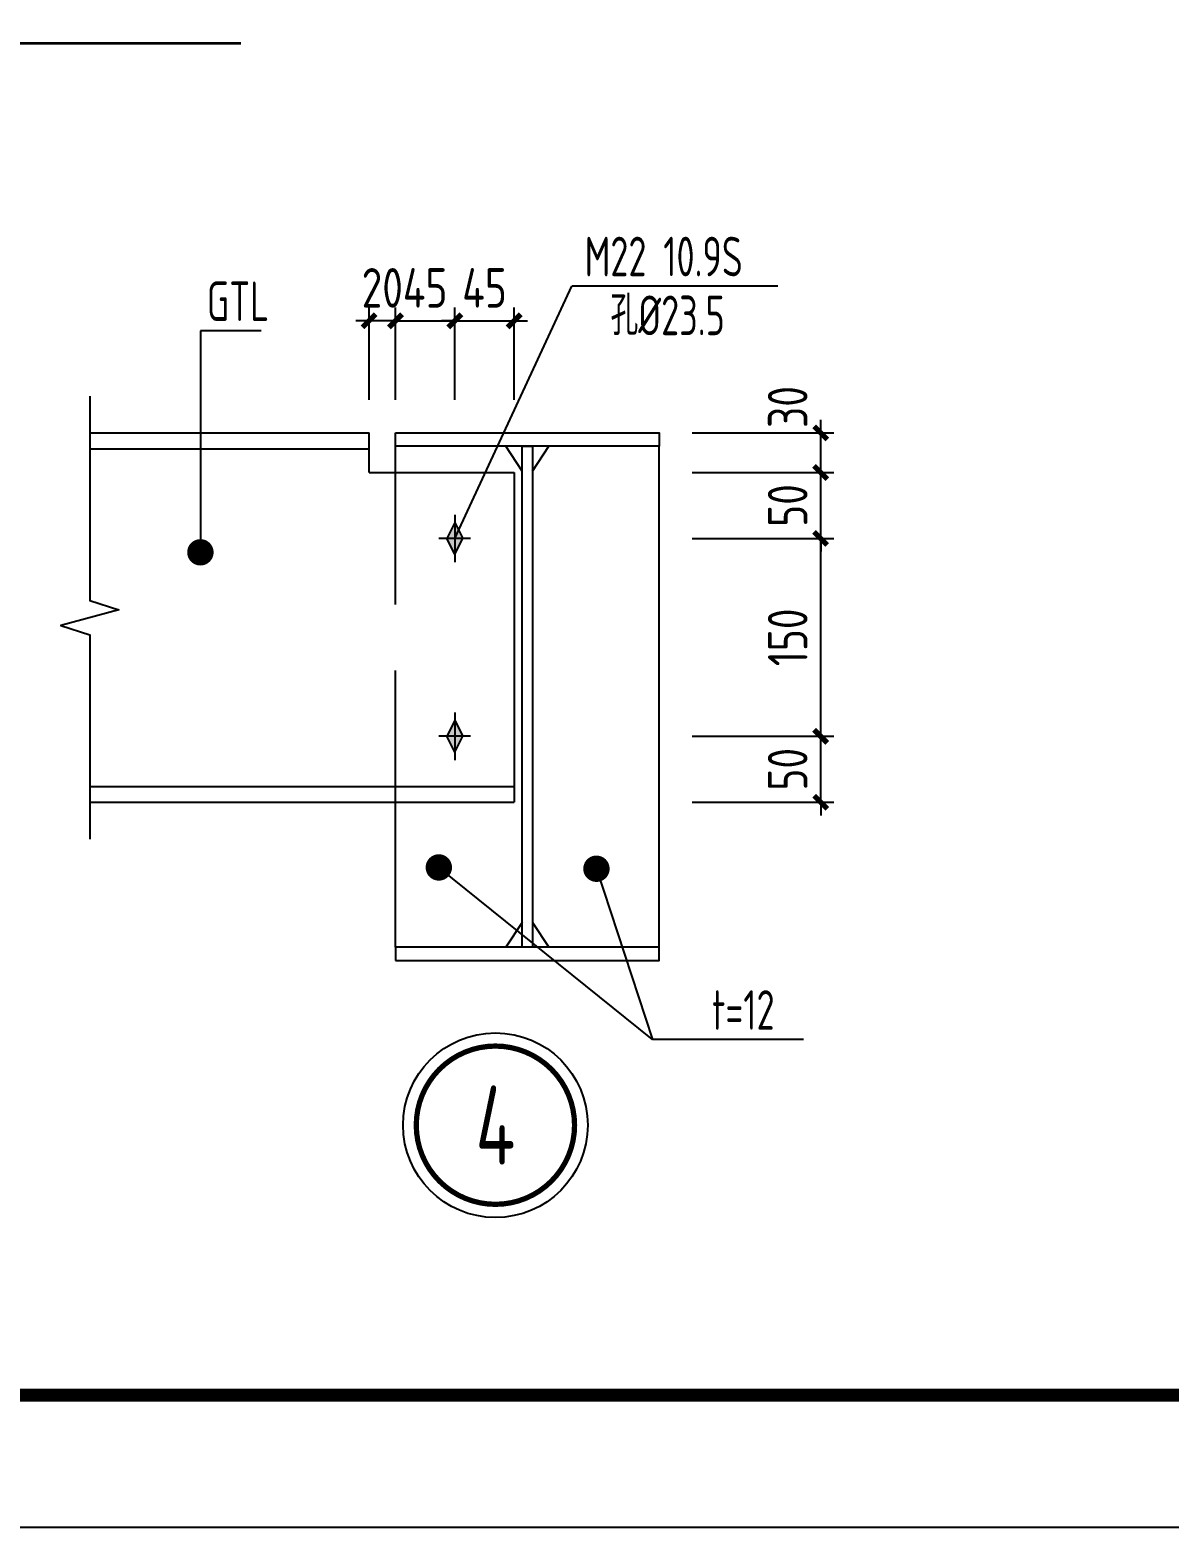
# Model space of a CAD drawing. Extents: x 180850 to 1400258, y 48356 to 327067.
# Drawn here: x 573742 to 578060, y 113487 to 119163 of the extents above; entities that cross this region are included whole.
import ezdxf
from ezdxf.enums import TextEntityAlignment as Align

# ---------------------------------------------------------------- set-up
doc = ezdxf.new("R2010")
doc.units = 0
doc.header["$LTSCALE"] = 1000
doc.linetypes.add('DASHED', pattern=[0.75, 0.5, -0.25])
for name, color, linetype in [('AXIS', 3, 'Continuous'), ('BOLT', 251, 'Continuous'), ('GL', 150, 'Continuous'), ('PUB_TITLE', 4, 'Continuous'), ('PZ', 202, 'Continuous'), ('REIN', 1, 'Continuous'), ('TEXT', 7, 'Continuous'), ('THIN', 7, 'Continuous'), ('型钢', 6, 'Continuous'), ('引出线', 3, 'Continuous')]:
    doc.layers.add(name, color=color, linetype=linetype)
doc.styles.add('TSSD_Dimension', font='Tssdeng.shx', dxfattribs={"width": 0.8, "bigfont": 'hztxt.shx'})
doc.styles.add('TSSD_Num', font='Tssdeng.shx', dxfattribs={"width": 0.7, "bigfont": 'hztxt.shx'})
doc.styles.add('TSSD_Rein', font='Tssdeng.shx', dxfattribs={"width": 0.7, "bigfont": 'hztxt.shx'})
doc.dimstyles.new('TSSD_10_50', dxfattribs={"dimtxt": 150, "dimasz": 50, "dimexe": 50, "dimexo": 125, "dimgap": 50, "dimtad": 1, "dimdec": 0, "dimlfac": 0.2, "dimzin": 0, "dimdsep": 46, "dimtxsty": 'TSSD_Dimension', "dimblk": 'ARCHTICK', "dimcen": 0, "dimdle": 50, "dimclrt": 7, "dimadec": 0, "dimazin": 0, "dimtfac": 1, "dimtdec": 0, "dimtix": 1, "dimtmove": 2, "dimatfit": 3, "dimfxl": 1, "dimtolj": 1, "dimtzin": 0, "dimarcsym": 0})

# ---------------------------------------------------------------- blocks, each defined once
blk = doc.blocks.new('_ArchTick')
at = {"color": 0, "linetype": 'ByBlock', "const_width": 0.4}
blk.add_lwpolyline([(-0.5, -0.5), (0.5, 0.5)], dxfattribs=at)
blk = doc.blocks.new('*D1331')
at = {"layer": 'AXIS', "color": 0, "lineweight": -2, "transparency": 16777216}
for p, q in [((576739.5, 116485.1), (576739.5, 116535.1)), ((576252.8, 116485.1), (576789.5, 116485.1)), ((576739.5, 116235.1), (576739.5, 116485.1)), ((576252.8, 116235.1), (576789.5, 116235.1)), ((576739.5, 116235.1), (576739.5, 116185.1))]:
    blk.add_line(p, q, dxfattribs=at)
at = {"layer": 'Defpoints', "color": 0, "transparency": 16777216}
for p in [(576127.8, 116485.1), (576739.5, 116485.1), (576127.8, 116235.1)]:
    blk.add_point(p, dxfattribs=at)
at = {"layer": 'AXIS', "color": 0, "lineweight": -2, "transparency": 16777216, "xscale": 50, "yscale": 50, "zscale": 50}
for p, rotation in [((576739.5, 116485.1), 270), ((576739.5, 116235.1), 90)]:
    blk.add_blockref('_ArchTick', p, dxfattribs=dict(at, rotation=rotation))
at = {"layer": 'AXIS', "color": 7, "transparency": 16777216, "insert": (576614.5, 116360.1), "char_height": 150, "attachment_point": 5, "rotation": 90, "style": 'TSSD_Dimension'}
blk.add_mtext('\\A1;50', dxfattribs=at)
blk = doc.blocks.new('*D1332')
at = {"layer": 'AXIS', "color": 0, "lineweight": -2, "transparency": 16777216}
for p, q in [((576739.5, 116435.1), (576739.5, 117285.1)), ((576252.8, 117235.1), (576789.5, 117235.1)), ((576252.8, 116485.1), (576789.5, 116485.1))]:
    blk.add_line(p, q, dxfattribs=at)
at = {"layer": 'Defpoints', "color": 0, "transparency": 16777216}
for p in [(576127.8, 117235.1), (576739.5, 117235.1), (576127.8, 116485.1)]:
    blk.add_point(p, dxfattribs=at)
at = {"layer": 'AXIS', "color": 0, "lineweight": -2, "transparency": 16777216, "xscale": 50, "yscale": 50, "zscale": 50}
for p, rotation in [((576739.5, 117235.1), 90), ((576739.5, 116485.1), 270)]:
    blk.add_blockref('_ArchTick', p, dxfattribs=dict(at, rotation=rotation))
at = {"layer": 'AXIS', "color": 7, "transparency": 16777216, "insert": (576614.5, 116860.1), "char_height": 150, "attachment_point": 5, "rotation": 90, "style": 'TSSD_Dimension'}
blk.add_mtext('\\A1;150', dxfattribs=at)
blk = doc.blocks.new('*D1333')
at = {"layer": 'AXIS', "color": 0, "lineweight": -2, "transparency": 16777216}
for p, q in [((576252.8, 117485.1), (576789.5, 117485.1)), ((576739.5, 117485.1), (576739.5, 117535.1)), ((576739.5, 117235.1), (576739.5, 117485.1)), ((576252.8, 117235.1), (576789.5, 117235.1)), ((576739.5, 117235.1), (576739.5, 117185.1))]:
    blk.add_line(p, q, dxfattribs=at)
at = {"layer": 'Defpoints', "color": 0, "transparency": 16777216}
for p in [(576127.8, 117485.1), (576739.5, 117485.1), (576127.8, 117235.1)]:
    blk.add_point(p, dxfattribs=at)
at = {"layer": 'AXIS', "color": 0, "lineweight": -2, "transparency": 16777216, "xscale": 50, "yscale": 50, "zscale": 50}
for p, rotation in [((576739.5, 117485.1), 270), ((576739.5, 117235.1), 90)]:
    blk.add_blockref('_ArchTick', p, dxfattribs=dict(at, rotation=rotation))
at = {"layer": 'AXIS', "color": 7, "transparency": 16777216, "insert": (576614.5, 117360.1), "char_height": 150, "attachment_point": 5, "rotation": 90, "style": 'TSSD_Dimension'}
blk.add_mtext('\\A1;50', dxfattribs=at)
blk = doc.blocks.new('*D1334')
at = {"layer": 'AXIS', "color": 0, "lineweight": -2, "transparency": 16777216}
for p, q in [((576739.5, 117435.1), (576739.5, 117685.1)), ((576252.8, 117635.1), (576789.5, 117635.1)), ((576252.8, 117485.1), (576789.5, 117485.1))]:
    blk.add_line(p, q, dxfattribs=at)
at = {"layer": 'Defpoints', "color": 0, "transparency": 16777216}
for p in [(576127.8, 117635.1), (576739.5, 117635.1), (576127.8, 117485.1)]:
    blk.add_point(p, dxfattribs=at)
at = {"layer": 'AXIS', "color": 0, "lineweight": -2, "transparency": 16777216, "xscale": 50, "yscale": 50, "zscale": 50}
for p, rotation in [((576739.5, 117635.1), 90), ((576739.5, 117485.1), 270)]:
    blk.add_blockref('_ArchTick', p, dxfattribs=dict(at, rotation=rotation))
at = {"layer": 'AXIS', "color": 7, "transparency": 16777216, "insert": (576614.5, 117733.5), "char_height": 150, "attachment_point": 5, "rotation": 90, "style": 'TSSD_Dimension'}
blk.add_mtext('\\A1;30', dxfattribs=at)
blk = doc.blocks.new('*D1335')
at = {"layer": 'AXIS', "color": 0, "lineweight": -2, "transparency": 16777216}
for p, q in [((575127.8, 117760.1), (575127.8, 118110.1)), ((575352.8, 117760.1), (575352.8, 118110.1)), ((575127.8, 118060.1), (575077.8, 118060.1)), ((575127.8, 118060.1), (575352.8, 118060.1)), ((575352.8, 118060.1), (575402.8, 118060.1))]:
    blk.add_line(p, q, dxfattribs=at)
at = {"layer": 'Defpoints', "color": 0, "transparency": 16777216}
for p in [(575352.8, 118060.1), (575127.8, 117635.1), (575352.8, 117635.1)]:
    blk.add_point(p, dxfattribs=at)
at = {"layer": 'AXIS', "color": 0, "lineweight": -2, "transparency": 16777216, "xscale": 50, "yscale": 50, "zscale": 50}
blk.add_blockref('_ArchTick', (575127.8, 118060.1), dxfattribs=at)
at = {"layer": 'AXIS', "color": 0, "lineweight": -2, "transparency": 16777216, "xscale": 50, "yscale": 50, "zscale": 50, "rotation": 180}
blk.add_blockref('_ArchTick', (575352.8, 118060.1), dxfattribs=at)
at = {"layer": 'AXIS', "color": 7, "transparency": 16777216, "insert": (575240.3, 118185.1), "char_height": 150, "attachment_point": 5, "style": 'TSSD_Dimension'}
blk.add_mtext('\\A1;45', dxfattribs=at)
blk = doc.blocks.new('*D1336')
at = {"layer": 'AXIS', "color": 0, "lineweight": -2, "transparency": 16777216}
for p, q in [((575352.8, 117760.1), (575352.8, 118110.1)), ((575577.8, 117760.1), (575577.8, 118110.1)), ((575352.8, 118060.1), (575302.8, 118060.1)), ((575352.8, 118060.1), (575577.8, 118060.1)), ((575577.8, 118060.1), (575627.8, 118060.1))]:
    blk.add_line(p, q, dxfattribs=at)
at = {"layer": 'Defpoints', "color": 0, "transparency": 16777216}
for p in [(575577.8, 118060.1), (575352.8, 117635.1), (575577.8, 117635.1)]:
    blk.add_point(p, dxfattribs=at)
at = {"layer": 'AXIS', "color": 0, "lineweight": -2, "transparency": 16777216, "xscale": 50, "yscale": 50, "zscale": 50}
blk.add_blockref('_ArchTick', (575352.8, 118060.1), dxfattribs=at)
at = {"layer": 'AXIS', "color": 0, "lineweight": -2, "transparency": 16777216, "xscale": 50, "yscale": 50, "zscale": 50, "rotation": 180}
blk.add_blockref('_ArchTick', (575577.8, 118060.1), dxfattribs=at)
at = {"layer": 'AXIS', "color": 7, "transparency": 16777216, "insert": (575465.3, 118185.1), "char_height": 150, "attachment_point": 5, "style": 'TSSD_Dimension'}
blk.add_mtext('\\A1;45', dxfattribs=at)
blk = doc.blocks.new('*D1337')
at = {"layer": 'AXIS', "color": 0, "lineweight": -2, "transparency": 16777216}
for p, q in [((575027.8, 117760.1), (575027.8, 118110.1)), ((575127.8, 117760.1), (575127.8, 118110.1)), ((575027.8, 118060.1), (574977.8, 118060.1)), ((575127.8, 118060.1), (575027.8, 118060.1)), ((575127.8, 118060.1), (575177.8, 118060.1))]:
    blk.add_line(p, q, dxfattribs=at)
at = {"layer": 'Defpoints', "color": 0, "transparency": 16777216}
for p in [(575027.8, 118060.1), (575027.8, 117635.1), (575127.8, 117635.1)]:
    blk.add_point(p, dxfattribs=at)
at = {"layer": 'AXIS', "color": 0, "lineweight": -2, "transparency": 16777216, "xscale": 50, "yscale": 50, "zscale": 50}
blk.add_blockref('_ArchTick', (575027.8, 118060.1), dxfattribs=at)
at = {"layer": 'AXIS', "color": 0, "lineweight": -2, "transparency": 16777216, "xscale": 50, "yscale": 50, "zscale": 50, "rotation": 180}
blk.add_blockref('_ArchTick', (575127.8, 118060.1), dxfattribs=at)
at = {"layer": 'AXIS', "color": 7, "transparency": 16777216, "insert": (575077.8, 118185.1), "char_height": 150, "attachment_point": 5, "style": 'TSSD_Dimension'}
blk.add_mtext('\\A1;20', dxfattribs=at)
blk = doc.blocks.new('ts_idx2')
at = {"color": 0, "linetype": 'ByBlock', "lineweight": -2, "const_width": 0.0333}
blk.add_lwpolyline([(-0.5, 0, 1), (0.5, 0, 1)], format="xyb", close=True, dxfattribs=at)
at = {"color": 0, "linetype": 'ByBlock', "lineweight": -2}
blk.add_circle((0, 0), 0.5833, dxfattribs=at)
at = {"color": 0, "linetype": 'ByBlock', "lineweight": -2, "style": 'TSSD_Num', "width": 0.7}
blk.add_attdef('A', text='', height=0.5, dxfattribs=at).set_placement((0, 0), align=Align.MIDDLE_CENTER)

msp = doc.modelspace()

# ---------------------------------------------------------------- hatches: boundary and pattern name
at = {"layer": 'BOLT'}
for points in [[(575352.77, 117295.07), (575382.77, 117235.07), (575352.77, 117175.07), (575322.77, 117235.07)], [(575352.77, 116545.07), (575382.77, 116485.07), (575352.77, 116425.07), (575322.77, 116485.07)]]:
    msp.add_hatch(color=256, dxfattribs=at).paths.add_polyline_path(points)

# ---------------------------------------------------------------- linework, layer by layer
for p, q in [((575352.77, 117325.07), (575352.77, 117145.07)), ((575352.77, 117295.07), (575322.77, 117235.07)), ((575352.77, 117295.07), (575382.77, 117235.07)), ((575412.77, 117235.07), (575292.77, 117235.07)), ((575352.77, 117175.07), (575322.77, 117235.07)), ((575352.77, 117175.07), (575382.77, 117235.07)), ((575352.77, 116575.07), (575352.77, 116395.07)), ((575352.77, 116545.07), (575322.77, 116485.07)), ((575352.77, 116545.07), (575382.77, 116485.07)), ((575412.77, 116485.07), (575292.77, 116485.07)), ((575352.77, 116425.07), (575322.77, 116485.07)), ((575352.77, 116425.07), (575382.77, 116485.07))]:
    msp.add_line(p, q, dxfattribs=at)
at = {"layer": 'GL'}
for p, q in [((573968.99, 117635.07), (575027.77, 117635.07)), ((575027.77, 117485.07), (575027.77, 117635.07)), ((573968.99, 117575.07), (575027.77, 117575.07)), ((575027.77, 117485.07), (575577.77, 117485.07)), ((575577.77, 117485.07), (575577.77, 116235.07)), ((573968.99, 116295.07), (575577.77, 116295.07)), ((573968.99, 116235.07), (575577.77, 116235.07))]:
    msp.add_line(p, q, dxfattribs=at)
msp.add_lwpolyline([(573968.99, 117775.07), (573968.99, 117000.07), (574078.99, 116965.07), (573858.99, 116905.07), (573968.99, 116870.07), (573968.99, 116095.07)], dxfattribs=at)
at = {"layer": 'PUB_TITLE'}
msp.add_lwpolyline([(552677.75, 113487.35), (582377.75, 113487.35), (582377.75, 134487.35), (552677.75, 134487.35)], close=True, dxfattribs=at)
at = {"layer": 'PUB_TITLE', "const_width": 50}
msp.add_lwpolyline([(553927.75, 113987.35), (581877.75, 113987.35), (581877.75, 133987.35), (553927.75, 133987.35)], close=True, dxfattribs=at)
at = {"layer": 'PZ'}
for p, q in [((575127.77, 117485.07), (575127.77, 117585.07)), ((575607.77, 117490.67), (575545.9, 117585.07)), ((575647.77, 117490.67), (575709.64, 117585.07)), ((576127.77, 115685.07), (576127.77, 117585.07)), ((575127.77, 115685.07), (575127.77, 116235.07)), ((575607.77, 115779.47), (575545.9, 115685.07)), ((575647.77, 115779.47), (575709.64, 115685.07))]:
    msp.add_line(p, q, dxfattribs=at)
at = {"layer": 'PZ', "linetype": 'DASHED'}
msp.add_line((575127.77, 116235.07), (575127.77, 117485.07), dxfattribs=at)
at = {"layer": 'REIN', "const_width": 10}
msp.add_lwpolyline([(574542.02, 119111.92), (572897.88, 119111.92), (571614.28, 119903.75)], dxfattribs=at)
at = {"layer": '型钢'}
for points in [[(575127.77, 117635.07), (576127.77, 117635.07), (576127.77, 117585.07), (575127.77, 117585.07)], [(575607.77, 117585.07), (575647.77, 117585.07), (575647.77, 115685.07), (575607.77, 115685.07)], [(575127.77, 115635.07), (576127.77, 115635.07), (576127.77, 115685.07), (575127.77, 115685.07)]]:
    msp.add_lwpolyline(points, close=True, dxfattribs=at)
at = {"layer": '引出线'}
for p, q in [((575352.77, 117235.07), (575796.77, 118191.84)), ((576576.94, 118191.84), (575796.77, 118191.84)), ((574619.33, 118022.33), (574388.43, 118022.33)), ((574388.43, 118022.33), (574388.43, 117182.54)), ((576102.01, 115335.36), (575292.12, 115987.84)), ((575889.59, 115983.01), (576102.01, 115335.36)), ((576674.88, 115335.36), (576102.01, 115335.36))]:
    msp.add_line(p, q, dxfattribs=at)
at = {"layer": '引出线', "const_width": 50}
for points in [[(574363.43, 117182.54, 1), (574413.43, 117182.54, 1)], [(575267.12, 115987.84, 1), (575317.12, 115987.84, 1)], [(575864.59, 115983.01, 1), (575914.59, 115983.01, 1)]]:
    msp.add_lwpolyline(points, format="xyb", close=True, dxfattribs=at)

# ---------------------------------------------------------------- block references
at = {"layer": 'THIN'}
ref = msp.add_blockref('ts_idx2', (575506.62, 115010.81), dxfattribs=dict(at, xscale=600, yscale=600, zscale=600))
ref.add_attrib('1', '4', dxfattribs={"height": 300, "style": 'TSSD_Num', "width": 0.7}).set_placement((575506.62, 115010.81), align=Align.MIDDLE_CENTER)

# ---------------------------------------------------------------- texts
at = {"layer": 'TEXT', "style": 'TSSD_Rein', "width": 0.7}
for s, p in [('M22 10.9S', (575844.65, 118228.92)), ('GTL', (574412.78, 118059.41)), ('孔%%C23.5', (575943.02, 118005.75)), ('t=12', (576327.36, 115372.44))]:
    msp.add_text(s, height=150, dxfattribs=at).set_placement(p)

# ---------------------------------------------------------------- dimensions: what is measured, and where the dimension line sits
at = {"layer": 'AXIS'}
for base, p1, p2, picture, middle in [((575027.77, 118060.08), (575127.77, 117635.07), (575027.77, 117635.07), '*D1337', (575077.77, 118185.08)), ((575352.77, 118060.08), (575127.77, 117635.07), (575352.77, 117635.07), '*D1335', (575240.27, 118185.08)), ((575577.77, 118060.08), (575352.77, 117635.07), (575577.77, 117635.07), '*D1336', (575465.27, 118185.08))]:
    dim = msp.add_linear_dim(base=base, p1=p1, p2=p2, dimstyle='TSSD_10_50', dxfattribs=at)
    dim.commit()
    dim.dimension.update_dxf_attribs({"geometry": picture, "text_midpoint": middle})
dim = msp.add_linear_dim(base=(576739.47, 117635.07), p1=(576127.77, 117485.07), p2=(576127.77, 117635.07), angle=90, dimstyle='TSSD_10_50', dxfattribs=at)
dim.commit()
dim.dimension.update_dxf_attribs({"geometry": '*D1334', "text_midpoint": (576614.47, 117733.53), "dimtype": 160})
for base, p1, p2, picture, middle in [((576739.47, 117485.07), (576127.77, 117235.07), (576127.77, 117485.07), '*D1333', (576614.47, 117360.07)), ((576739.47, 117235.07), (576127.77, 116485.07), (576127.77, 117235.07), '*D1332', (576614.47, 116860.07)), ((576739.47, 116485.07), (576127.77, 116235.07), (576127.77, 116485.07), '*D1331', (576614.47, 116360.07))]:
    dim = msp.add_linear_dim(base=base, p1=p1, p2=p2, angle=90, dimstyle='TSSD_10_50', dxfattribs=at)
    dim.commit()
    dim.dimension.update_dxf_attribs({"geometry": picture, "text_midpoint": middle})

doc.saveas('drawing.dxf')
